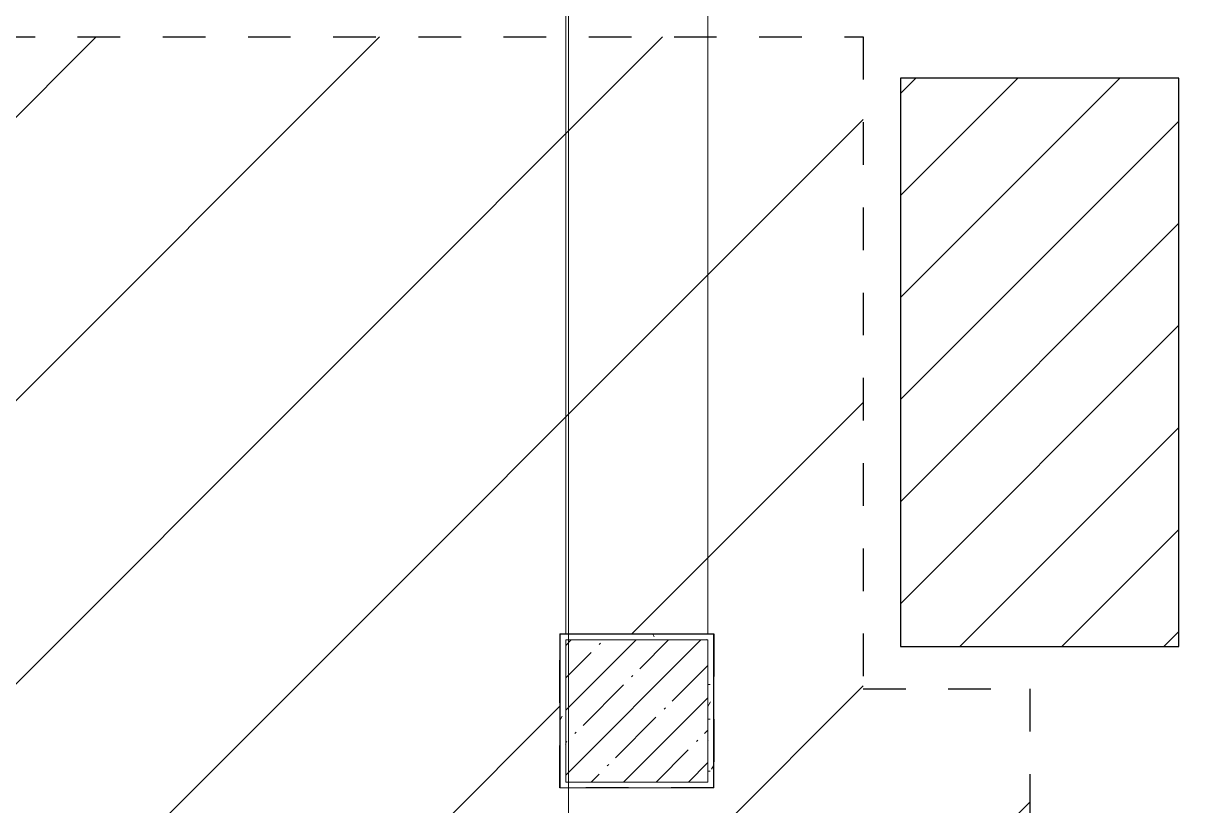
# Model space of a CAD drawing. Header units: millimetres. Extents: x -1113 to 415037, y -3642 to 354837.
# Drawn here: x 367967 to 372088, y 22617 to 25370 of the extents above; entities that cross this region are included whole.
import ezdxf

# ---------------------------------------------------------------- set-up
doc = ezdxf.new("R2010")
doc.units = ezdxf.units.MM
doc.linetypes.add('Штрих короткий', pattern=[600, 300, -300])
for name, color, linetype, lineweight in [('0) строит. леса', 20, 'Continuous', 30), ('A-AREA-BNDY', 7, 'Continuous', 5), ('A-FLOR', 7, 'Continuous', 9), ('I-WALL', 7, 'Continuous', 5), ('S-COLS', 7, 'Continuous', 9), ('S-COLS-1', 7, 'Continuous', 5), ('Оси', 7, 'Continuous', 9)]:
    doc.layers.add(name, color=color, linetype=linetype, lineweight=lineweight)
doc.layers.add('A-WALL-1', color=9, linetype='Continuous', lineweight=5, true_color=0x808080)
doc.layers.add('A-WALL-FNSH-1', color=9, linetype='Continuous', lineweight=5, true_color=0x808080)
pattern_1 = [(0, (289227.4, 1e-08), (243.84, 60.96), [20.117, -162.763, 20.117, -162.763, -975.36]), (0, (289227.4, 1e-08), (243.84, 60.96), [-365.76, 20.117, -345.643, 20.117, -162.763, -426.72]), (0, (289227.4, 1e-08), (243.84, 60.96), [-914.4, 20.117, -101.803, 20.117, -284.683]), (120, (289318.84, 30.48), (-174.71291, 180.691634), [20.117, -162.763, 20.117, -162.763, -975.36]), (120, (289318.84, 30.48), (-174.71291, 180.691634), [-365.76, 20.117, -345.643, 20.117, -162.763, -426.72]), (120, (289318.84, 30.48), (-174.71291, 180.691634), [-914.4, 20.117, -101.803, 20.117, -284.683]), (240, (289349.32, 152.4), (-69.12709, -241.651634), [20.117, -162.763, 20.117, -162.763, -975.36]), (240, (289349.32, 152.4), (-69.12709, -241.651634), [-365.76, 20.117, -345.643, 20.117, -162.763, -426.72]), (240, (289349.32, 152.4), (-69.12709, -241.651634), [-914.4, 20.117, -101.803, 20.117, -284.683])]

# ---------------------------------------------------------------- blocks, each defined once
blk = doc.blocks.new('BSC_Колонна _Прямоугольная - 500х500-V598-Объем проектирования 3 этажа')
at = {"layer": 'S-COLS-1'}
h = blk.add_hatch(dxfattribs=at)
h.set_pattern_fill('FP_138', color=256, style=0, pattern_type=2)
h.set_pattern_definition([(45, (-80900, -22950), (-114.04925, 114.04925), []), (45, (-80785.95, -22950), (-114.04925, 114.04925), [201.613, -40.323, 6.706, -33.617])])
h.paths.add_polyline_path([(-250, -250), (250, -250), (250, 250), (-250, 250), (-250, -132.9)])
for p, q in [((250, 250), (-250, 250)), ((-250, 250), (-250, -250)), ((250, -250), (250, 250)), ((-250, -250), (250, -250))]:
    blk.add_line(p, q, dxfattribs=at)

msp = doc.modelspace()

# ---------------------------------------------------------------- hatches: boundary and pattern name
at = {"layer": '0) строит. леса', "linetype": 'Штрих короткий', "ltscale": 0.5}
h = msp.add_hatch(dxfattribs=at)
h.set_pattern_fill('ANSI31', color=256, scale=222)
h.paths.add_polyline_path([(372543.8, 21454.3), (371511.4, 21454.3), (371511.4, 23027.6), (370924.4, 23027.6), (370924.4, 25322.1), (357358.5, 25322.1), (357358.5, 15404.4), (359443.2, 15404.4), (359443.2, 15751.5), (360119.9, 15751.5), (360119.9, 15069.8), (359537.4, 15069.8), (359537.4, 13701.3), (369779.9, 13701.3), (369779.9, 12824.6), (372453.3, 12824.6), (372453.3, 15370.8), (372025.3, 15370.8), (372025.3, 17817.9), (372543.8, 17817.9)])
h.paths.add_polyline_path([(368328.4, 19132), (368328.4, 18590), (367786.4, 18590), (367786.4, 19132)], flags=16)
h.paths.add_polyline_path([(369856.4, 22679), (369856.4, 23221), (370398.4, 23221), (370398.4, 22679)], flags=16)
h.paths.add_polyline_path([(368328.4, 15671), (368328.4, 15129), (367786.4, 15129), (367786.4, 15671)], flags=16)
h.paths.add_polyline_path([(366498.4, 22679), (365956.4, 22679), (365956.4, 23221), (366498.4, 23221)], flags=16)
h.paths.add_polyline_path([(363288.4, 19121), (363288.4, 18579), (362746.4, 18579), (362746.4, 19121)], flags=16)
h.paths.add_polyline_path([(363289.4, 22680), (362747.4, 22680), (362747.4, 23222), (363289.4, 23222)], flags=16)
h.paths.add_polyline_path([(363288.4, 15671), (363288.4, 15129), (362746.4, 15129), (362746.4, 15671)], flags=16)
h.paths.add_polyline_path([(360058.4, 20629), (359516.4, 20629), (359516.4, 21171), (360058.4, 21171)], flags=16)
h.paths.add_polyline_path([(360058.4, 22679), (359516.4, 22679), (359516.4, 23221), (360058.4, 23221)], flags=16)
at = {"layer": '0) строит. леса'}
h = msp.add_hatch(dxfattribs=at)
h.set_pattern_fill('ANSI31', color=256, scale=80)
h.set_pattern_definition([(45, (375256, 169055.85), (-179.60512, 179.60512), [])])
h.paths.add_polyline_path([(371056.3, 25176.7), (371056.3, 23176.7), (372036.3, 23176.7), (372036.3, 25176.7)])
at = {"layer": 'I-WALL'}
h = msp.add_hatch(dxfattribs=at)
h.set_pattern_fill('FP_191', color=256, style=0, pattern_type=2)
h.set_pattern_definition(pattern_1)
h.paths.add_polyline_path([(369857.4, 23200), (370377.4, 23200), (370377.4, 23220), (369857.4, 23220)])
h = msp.add_hatch(dxfattribs=at)
h.set_pattern_fill('FP_191', color=256, style=0, pattern_type=2)
h.set_pattern_definition(pattern_1)
h.paths.add_polyline_path([(369877.4, 22680), (369877.4, 23200), (369857.4, 23200), (369857.4, 22680)])
h = msp.add_hatch(dxfattribs=at)
h.set_pattern_fill('FP_191', color=256, style=0, pattern_type=2)
h.set_pattern_definition(pattern_1)
h.paths.add_polyline_path([(370397.4, 22680), (370397.4, 23220), (370377.4, 23220), (370377.4, 22680)])

# ---------------------------------------------------------------- linework, layer by layer
at = {"layer": '0) строит. леса', "linetype": 'Штрих короткий', "ltscale": 0.5}
for points in [[(359537.4, 13430.2), (359537.4, 15069.8), (360119.9, 15069.8), (360119.9, 15751.5), (359443.2, 15751.5), (359443.2, 15404.4), (357358.5, 15404.4), (357358.5, 25322.1), (370924.4, 25322.1), (370924.4, 23027.6), (371511.4, 23027.6), (371511.4, 21454.3), (372543.8, 21454.3), (372543.8, 17817.9), (372025.3, 17817.9), (372025.3, 15370.8), (372453.3, 15370.8), (372453.3, 12824.6), (369779.9, 12824.6), (369779.9, 13701.3), (359537.4, 13701.3)], [(369856.4, 23221), (370398.4, 23221), (370398.4, 22679), (369856.4, 22679)]]:
    msp.add_lwpolyline(points, close=True, dxfattribs=at)
at = {"layer": '0) строит. леса'}
msp.add_lwpolyline([(371056.3, 25176.7), (371056.3, 23176.7), (372036.3, 23176.7), (372036.3, 25176.7)], close=True, dxfattribs=at)
at = {"layer": 'A-AREA-BNDY', "flags": 128}
msp.add_lwpolyline([(370398.4, 23221), (370398.4, 22679), (369856.4, 22679), (369856.4, 23221)], close=True, dxfattribs=at)
at = {"layer": 'A-FLOR'}
for p, q in [((369877.4, 23220), (369877.4, 26580)), ((370377.4, 26580), (370377.4, 23220))]:
    msp.add_line(p, q, dxfattribs=at)
at = {"layer": 'A-WALL-1'}
for p, q in [((370397.4, 23220), (369857.4, 23220)), ((369857.4, 23220), (369857.4, 22680)), ((370397.4, 22680), (370397.4, 23220)), ((369857.4, 22680), (370397.4, 22680))]:
    msp.add_line(p, q, dxfattribs=at)
at = {"layer": 'A-WALL-FNSH-1'}
for p, q in [((370398.4, 23221), (369856.4, 23221)), ((369856.4, 23221), (369856.4, 22679)), ((370398.4, 22679), (370398.4, 23221)), ((369856.4, 22679), (370398.4, 22679))]:
    msp.add_line(p, q, dxfattribs=at)
at = {"layer": 'Оси'}
msp.add_lwpolyline([(369887.4, -1906.3), (369887.4, 3093.7), (369887.4, 22390.1), (369887.4, 27390.1)], dxfattribs=at)

# ---------------------------------------------------------------- block references
at = {"layer": 'S-COLS'}
msp.add_blockref('BSC_Колонна _Прямоугольная - 500х500-V598-Объем проектирования 3 этажа', (370127.4, 22950), dxfattribs=at)

doc.saveas('drawing.dxf')
